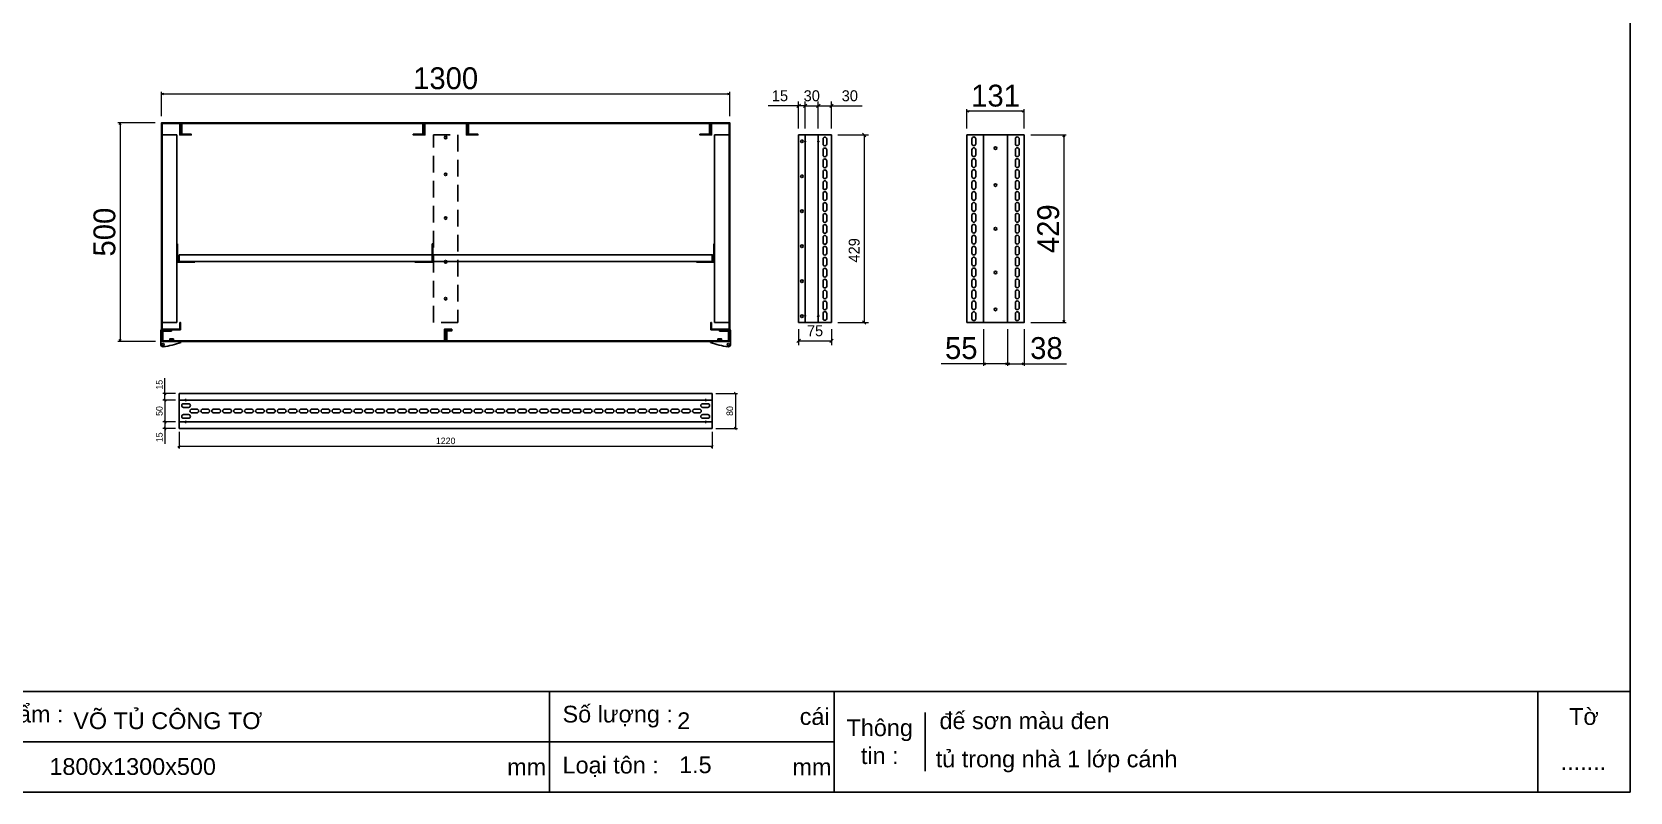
# Model space of a CAD drawing. Header units: millimetres. Extents: x 0 to 5692, y 0 to 4025.
# Drawn here: x 2035 to 5692, y 0 to 1738 of the extents above; entities that cross this region are included whole.
import ezdxf

# ---------------------------------------------------------------- set-up
doc = ezdxf.new("R2010")
doc.units = ezdxf.units.MM
doc.linetypes.add('HIDDENX2', pattern=[19.05, 12.7, -6.35])
doc.layers.add('CNC', color=7, linetype='Continuous')
doc.layers.add('DIM', color=253, linetype='Continuous')
doc.styles.add('Arial', font='arial.ttf')
doc.dimstyles.new('CNC', dxfattribs={"dimtxt": 50, "dimasz": 5, "dimexe": 5, "dimexo": 15, "dimgap": 10, "dimtad": 1, "dimdec": 0, "dimtxsty": 'Standard', "dimblk": 'OPEN30', "dimcen": 10, "dimclrd": 5, "dimclre": 5, "dimclrt": 3, "dimazin": 3, "dimtfac": 1, "dimtdec": 0, "dimtmove": 0, "dimatfit": 3, "dimldrblk": 'ARCHTICK', "dimlwd": 9, "dimlwe": 9})
doc.dimstyles.new('Dim-15', dxfattribs={"dimtxt": 15, "dimasz": 5, "dimexe": 5, "dimexo": 8, "dimgap": 5, "dimtad": 1, "dimdec": 0, "dimtxsty": 'Standard', "dimblk": 'OBLIQUE', "dimcen": 10, "dimclrd": 5, "dimclre": 5, "dimclrt": 3, "dimazin": 3, "dimtfac": 1, "dimtdec": 0, "dimtmove": 0, "dimatfit": 3, "dimldrblk": 'OBLIQUE', "dimlwd": 9, "dimlwe": 9})
doc.dimstyles.new('Dim-25', dxfattribs={"dimtxt": 25, "dimasz": 8, "dimexe": 10, "dimexo": 15, "dimgap": 10, "dimtad": 1, "dimdec": 0, "dimtxsty": 'Standard', "dimblk": 'OBLIQUE', "dimcen": 10, "dimclrd": 5, "dimclre": 5, "dimclrt": 3, "dimazin": 3, "dimtfac": 1, "dimtdec": 0, "dimtmove": 0, "dimatfit": 3, "dimldrblk": 'OBLIQUE', "dimlwd": 9, "dimlwe": 9})

# ---------------------------------------------------------------- blocks, each defined once
blk = doc.blocks.new('KHUNG CHUẨN')
at = {"color": 7}
for p, q in [((19889.2, -28535.2), (16919.2, -28535.2)), ((18599.2, -28535.2), (18599.2, -28655.2)), ((18939.2, -28535.2), (18939.2, -28655.2)), ((19779.2, -28535.2), (19779.2, -28655.2)), ((19047.6, -28560.2), (19047.6, -28630.2)), ((18939.2, -28595.2), (16919.2, -28595.2))]:
    blk.add_line(p, q, dxfattribs=at)
blk.add_lwpolyline([(16919.2, -26555.2), (19889.2, -26555.2), (19889.2, -28655.2), (16919.2, -28655.2)], close=True, dxfattribs=at)
at = {"color": 2, "char_height": 20, "style": 'Arial'}
for s, insert, width, attachment_point in [('  Tên sản phẩm :', (17809.2, -28565.2), 917.634, 4), ('  Số lượng :', (18599.2, -28565.2), 917.634, 4), ('cái', (18897.9, -28565.2), 63.517, 4), ('Tờ', (19834.2, -28565.2), 110, 5), ('Thông\\Ptin :', (18993.4, -28595.2), 108.311, 5), ('mm', (18548.6, -28625.2), 73.831, 4), ('  Loại tôn :', (18599.2, -28625.2), 917.634, 4), ('mm', (18889.2, -28625.2), 917.634, 4)]:
    blk.add_mtext(s, dxfattribs=dict(at, insert=insert, width=width, attachment_point=attachment_point))
at = {"color": 3, "style": 'Arial'}
for tag, p in [('#01', (17055.6, -28580.1)), ('#02', (17431.4, -28580.1)), ('#03', (18030.6, -28580.1)), ('#08', (18751.7, -28580.1)), ('#10', (19064.8, -28580.1)), ('#04', (17024.8, -28634.6)), ('#05', (17308.5, -28633)), ('#06', (17632.7, -28633.7)), ('#07', (18002, -28634.7)), ('#09', (18753.8, -28632.6)), ('#11', (19060.3, -28625.7)), ('#12', (19806.5, -28628.9))]:
    blk.add_attdef(tag, p, '', height=20, dxfattribs=at)
blk = doc.blocks.new('*D6')
at = {"color": 0, "linetype": 'ByBlock', "lineweight": -2}
for p, q in [((2235.7, 1525.7), (2237, 1530.7)), ((2237, 1530.7), (2238.4, 1525.7)), ((2237, 1530.7), (2237, 1525.7)), ((2237, 1030.3), (2235.7, 1035.3)), ((2238.4, 1035.3), (2237, 1030.3)), ((2237, 1030.3), (2237, 1035.3))]:
    blk.add_line(p, q, dxfattribs=at)
at = {"layer": 'Defpoints', "color": 0, "ltscale": 0.5, "transparency": 16777216}
for p in [(2332.1, 1530.7), (2237, 1030.3), (2333.1, 1030.3)]:
    blk.add_point(p, dxfattribs=at)
at = {"layer": 'DIM', "color": 5, "lineweight": 9, "ltscale": 0.5, "transparency": 16777216}
for p, q in [((2317.1, 1530.7), (2232, 1530.7)), ((2237, 1525.7), (2237, 1035.3)), ((2318.1, 1030.3), (2232, 1030.3))]:
    blk.add_line(p, q, dxfattribs=at)
at = {"layer": 'DIM', "color": 3, "ltscale": 0.5, "transparency": 16777216, "insert": (2201.5, 1280.5), "char_height": 50, "attachment_point": 5, "rotation": 90}
blk.add_mtext('500', dxfattribs=at)
blk = doc.blocks.new('_ArchTick')
at = {"color": 0, "const_width": 0.15}
blk.add_lwpolyline([(-0.5, -0.5), (0.5, 0.5)], dxfattribs=at)
blk = doc.blocks.new('_Open30')
at = {"color": 0, "linetype": 'ByBlock', "lineweight": -2}
for p, q in [((-1, 0.27), (0, 0)), ((0, 0), (-1, -0.27)), ((0, 0), (-1, 0))]:
    blk.add_line(p, q, dxfattribs=at)
blk = doc.blocks.new('*D7')
at = {"color": 0, "linetype": 'ByBlock', "lineweight": -2}
for p, q in [((2332.1, 1596.5), (2337.1, 1597.9)), ((2337.1, 1595.2), (2332.1, 1596.5)), ((2332.1, 1596.5), (2337.1, 1596.5)), ((3627.1, 1597.9), (3632.1, 1596.5)), ((3632.1, 1596.5), (3627.1, 1595.2)), ((3632.1, 1596.5), (3627.1, 1596.5))]:
    blk.add_line(p, q, dxfattribs=at)
at = {"layer": 'Defpoints', "color": 0, "ltscale": 0.5, "transparency": 16777216}
for p in [(3632.1, 1596.5), (2332.1, 1530.7), (3632.1, 1530.7)]:
    blk.add_point(p, dxfattribs=at)
at = {"layer": 'DIM', "color": 5, "lineweight": 9, "ltscale": 0.5, "transparency": 16777216}
for p, q in [((2332.1, 1545.7), (2332.1, 1601.5)), ((2337.1, 1596.5), (3627.1, 1596.5)), ((3632.1, 1545.7), (3632.1, 1601.5))]:
    blk.add_line(p, q, dxfattribs=at)
at = {"layer": 'DIM', "color": 3, "ltscale": 0.5, "transparency": 16777216, "insert": (2982.1, 1632.1), "char_height": 50, "attachment_point": 5}
blk.add_mtext('1300', dxfattribs=at)
blk = doc.blocks.new('HL044-1.3-B')
h = blk.add_hatch()
h.set_pattern_fill('ANSI31', color=1, scale=0.3, style=0)
h.set_pattern_definition([(45, (-80982.31925, -42991.2648), (-0.673519209, 0.673519209), [])])
h.paths.add_polyline_path([(-15.5, 27), (-15.5, 24), (-9.5, 24), (-9.5, 27)])
at = {"color": 1}
for p, q in [((0, 0), (-43, 0)), ((-43, 0), (-43, -2)), ((-25, 6.5), (-25, 0)), ((-25, 6.5), (-19, 5.9)), ((-25, 5.5), (-19, 4.9)), ((-25, 4.5), (-19, 3.9)), ((-25, 3.5), (-19, 2.9)), ((-25, 2.5), (-19, 1.9)), ((-25, 1.5), (-19, 0.9)), ((-25, 0.5), (-19.7, 0)), ((-22, 24), (-22, 27)), ((-22, 27), (1, 27)), ((-1, 24), (-22, 24)), ((-19, 6.5), (-19, 0)), ((-15.5, 24), (-15.5, 27)), ((-9.5, 24), (-9.5, 27)), ((0, 23), (0, 0)), ((0, 7.5), (3, 7.5)), ((0, 6), (3, 6)), ((3, 25), (3, 0)), ((3, -6.5), (3, 0))]:
    blk.add_line(p, q, dxfattribs=at)
blk.add_lwpolyline([(-26, 6.5), (-18, 6.5), (-18, 0), (-26, 0)], close=True, dxfattribs=at)
blk.add_circle((-2.3, -7), 2.55, dxfattribs=at)
for centre, radius, start, end in [((-1, 23), 1, 0, 90), ((1, 25), 2, 0, 90), ((15.4, 147.7), 160.7, 248.6705, 263.5901), ((-2.5, -6.5), 5.5, 270, 0)]:
    blk.add_arc(centre, radius, start, end, dxfattribs=at)
blk = doc.blocks.new('*D19')
at = {"color": 0, "linetype": 'ByBlock', "lineweight": -2}
for p, q in [((3943.9, 1498.7), (3935.9, 1506.7)), ((3935.9, 1077.8), (3943.9, 1069.8))]:
    blk.add_line(p, q, dxfattribs=at)
at = {"layer": 'Defpoints', "color": 0, "transparency": 16777216}
for p in [(3864.9, 1502.7), (3864.9, 1073.8), (3939.9, 1073.8)]:
    blk.add_point(p, dxfattribs=at)
at = {"layer": 'DIM', "color": 5, "lineweight": 9, "transparency": 16777216}
for p, q in [((3879.9, 1502.7), (3949.9, 1502.7)), ((3939.9, 1502.7), (3939.9, 1073.8)), ((3879.9, 1073.8), (3949.9, 1073.8))]:
    blk.add_line(p, q, dxfattribs=at)
at = {"layer": 'DIM', "color": 3, "transparency": 16777216, "insert": (3917.1, 1238.8), "char_height": 25, "attachment_point": 5, "rotation": 90}
blk.add_mtext('429', dxfattribs=at)
blk = doc.blocks.new('_Oblique')
at = {"color": 0, "linetype": 'ByBlock', "lineweight": -2}
blk.add_line((-0.5, -0.5), (0.5, 0.5), dxfattribs=at)
blk = doc.blocks.new('*D20')
at = {"color": 0, "linetype": 'ByBlock', "lineweight": -2}
for p, q in [((3793.9, 1036), (3785.9, 1028)), ((3860.9, 1028), (3868.9, 1036))]:
    blk.add_line(p, q, dxfattribs=at)
at = {"layer": 'Defpoints', "color": 0, "transparency": 16777216}
for p in [(3789.9, 1073.8), (3864.9, 1073.8), (3864.9, 1032)]:
    blk.add_point(p, dxfattribs=at)
at = {"layer": 'DIM', "color": 5, "lineweight": 9, "transparency": 16777216}
for p, q in [((3789.9, 1058.8), (3789.9, 1022)), ((3789.9, 1032), (3864.9, 1032)), ((3864.9, 1058.8), (3864.9, 1022))]:
    blk.add_line(p, q, dxfattribs=at)
at = {"layer": 'DIM', "color": 3, "transparency": 16777216, "insert": (3827.4, 1054.7), "char_height": 25, "attachment_point": 5}
blk.add_mtext('75', dxfattribs=at)
blk = doc.blocks.new('*D21')
at = {"color": 0, "linetype": 'ByBlock', "lineweight": -2}
for p, q in [((3808.9, 1573.5), (3800.9, 1565.5)), ((3830.9, 1565.5), (3838.9, 1573.5))]:
    blk.add_line(p, q, dxfattribs=at)
at = {"layer": 'Defpoints', "color": 0, "transparency": 16777216}
for p in [(3834.9, 1569.5), (3804.9, 1502.7), (3834.9, 1502.7)]:
    blk.add_point(p, dxfattribs=at)
at = {"layer": 'DIM', "color": 5, "lineweight": 9, "transparency": 16777216}
for p, q in [((3804.9, 1517.7), (3804.9, 1579.5)), ((3834.9, 1517.7), (3834.9, 1579.5)), ((3804.9, 1569.5), (3834.9, 1569.5))]:
    blk.add_line(p, q, dxfattribs=at)
at = {"layer": 'DIM', "color": 3, "transparency": 16777216, "insert": (3819.9, 1592.2), "char_height": 25, "attachment_point": 5}
blk.add_mtext('30', dxfattribs=at)
blk = doc.blocks.new('*D22')
at = {"color": 0, "linetype": 'ByBlock', "lineweight": -2}
for p, q in [((3838.9, 1573.5), (3830.9, 1565.5)), ((3860.9, 1565.5), (3868.9, 1573.5))]:
    blk.add_line(p, q, dxfattribs=at)
at = {"layer": 'Defpoints', "color": 0, "transparency": 16777216}
for p in [(3864.9, 1569.5), (3834.9, 1502.7), (3864.9, 1502.7)]:
    blk.add_point(p, dxfattribs=at)
at = {"layer": 'DIM', "color": 5, "lineweight": 9, "transparency": 16777216}
for p, q in [((3834.9, 1517.7), (3834.9, 1579.5)), ((3864.9, 1517.7), (3864.9, 1579.5)), ((3834.9, 1569.5), (3864.9, 1569.5)), ((3864.9, 1569.5), (3934.9, 1569.5))]:
    blk.add_line(p, q, dxfattribs=at)
at = {"layer": 'DIM', "color": 3, "transparency": 16777216, "insert": (3907, 1592.2), "char_height": 25, "attachment_point": 5}
blk.add_mtext('30', dxfattribs=at)
blk = doc.blocks.new('*D23')
at = {"color": 0, "linetype": 'ByBlock', "lineweight": -2}
for p, q in [((3785.9, 1565.5), (3793.9, 1573.5)), ((3808.9, 1573.5), (3800.9, 1565.5))]:
    blk.add_line(p, q, dxfattribs=at)
at = {"layer": 'Defpoints', "color": 0, "transparency": 16777216}
for p in [(3789.9, 1569.5), (3789.9, 1502.7), (3804.9, 1502.7)]:
    blk.add_point(p, dxfattribs=at)
at = {"layer": 'DIM', "color": 5, "lineweight": 9, "transparency": 16777216}
for p, q in [((3789.9, 1517.7), (3789.9, 1579.5)), ((3804.9, 1517.7), (3804.9, 1579.5)), ((3789.9, 1569.5), (3720.3, 1569.5)), ((3804.9, 1569.5), (3789.9, 1569.5)), ((3804.9, 1569.5), (3812.9, 1569.5))]:
    blk.add_line(p, q, dxfattribs=at)
at = {"layer": 'DIM', "color": 3, "transparency": 16777216, "insert": (3747.1, 1592.2), "char_height": 25, "attachment_point": 5}
blk.add_mtext('15', dxfattribs=at)
blk = doc.blocks.new('ovan8.5x20')
at = {"layer": 'CNC', "color": 2, "lineweight": -3}
for p, q in [((5.7, 4.2), (-5.8, 4.2)), ((-5.8, -4.2), (5.7, -4.2))]:
    blk.add_line(p, q, dxfattribs=at)
for centre, start, end in [((-5.8, 0), 90, 270), ((5.7, 0), 270, 90)]:
    blk.add_arc(centre, 4.25, start, end, dxfattribs=at)
blk = doc.blocks.new('f3daunguoc')
at = {"layer": 'CNC', "color": 2, "lineweight": -3}
blk.add_circle((0, 0), 1.5, dxfattribs=at)
blk = doc.blocks.new('f2dauxuoi')
at = {"layer": 'CNC', "color": 2, "lineweight": -3}
blk.add_circle((0, 0), 1, dxfattribs=at)
blk = doc.blocks.new('*D24')
at = {"color": 5, "lineweight": 9, "ltscale": 3, "transparency": 16777216}
for p, q in [((4321, 1502.7), (4401.9, 1502.7)), ((4396.9, 1497.7), (4396.9, 1078.8)), ((4321, 1073.8), (4401.9, 1073.8))]:
    blk.add_line(p, q, dxfattribs=at)
at = {"color": 0, "linetype": 'ByBlock', "lineweight": -2}
for p, q in [((4395.5, 1497.7), (4396.9, 1502.7)), ((4396.9, 1502.7), (4398.2, 1497.7)), ((4396.9, 1502.7), (4396.9, 1497.7)), ((4396.9, 1073.8), (4395.5, 1078.8)), ((4398.2, 1078.8), (4396.9, 1073.8)), ((4396.9, 1073.8), (4396.9, 1078.8))]:
    blk.add_line(p, q, dxfattribs=at)
at = {"layer": 'Defpoints', "color": 0, "ltscale": 3, "transparency": 16777216}
for p in [(4306, 1502.7), (4306, 1073.8), (4396.9, 1073.8)]:
    blk.add_point(p, dxfattribs=at)
at = {"color": 3, "ltscale": 3, "transparency": 16777216, "insert": (4361.3, 1288.2), "char_height": 50, "attachment_point": 5, "rotation": 90}
blk.add_mtext('429', dxfattribs=at)
blk = doc.blocks.new('*D25')
at = {"color": 5, "lineweight": 9, "ltscale": 3, "transparency": 16777216}
for p, q in [((4268, 1058.8), (4268, 974.5)), ((4306, 1058.8), (4306, 974.5)), ((4273, 979.5), (4301, 979.5)), ((4306, 979.5), (4402.7, 979.5))]:
    blk.add_line(p, q, dxfattribs=at)
at = {"color": 0, "linetype": 'ByBlock', "lineweight": -2}
for p, q in [((4268, 979.5), (4273, 980.8)), ((4273, 978.1), (4268, 979.5)), ((4268, 979.5), (4273, 979.5)), ((4301, 980.8), (4306, 979.5)), ((4306, 979.5), (4301, 978.1)), ((4306, 979.5), (4301, 979.5))]:
    blk.add_line(p, q, dxfattribs=at)
at = {"layer": 'Defpoints', "color": 0, "ltscale": 3, "transparency": 16777216}
for p in [(4268, 1073.8), (4306, 1073.8), (4306, 979.5)]:
    blk.add_point(p, dxfattribs=at)
at = {"color": 3, "ltscale": 3, "transparency": 16777216, "insert": (4356.9, 1015), "char_height": 50, "attachment_point": 5}
blk.add_mtext('38', dxfattribs=at)
blk = doc.blocks.new('*D26')
at = {"color": 5, "lineweight": 9, "ltscale": 3, "transparency": 16777216}
for p, q in [((4213, 1058.8), (4213, 974.5)), ((4268, 1058.8), (4268, 974.5)), ((4213, 979.5), (4116, 979.5)), ((4263, 979.5), (4218, 979.5))]:
    blk.add_line(p, q, dxfattribs=at)
at = {"color": 0, "linetype": 'ByBlock', "lineweight": -2}
for p, q in [((4213, 979.5), (4218, 980.8)), ((4218, 978.1), (4213, 979.5)), ((4213, 979.5), (4218, 979.5)), ((4263, 980.8), (4268, 979.5)), ((4268, 979.5), (4263, 978.1)), ((4268, 979.5), (4263, 979.5))]:
    blk.add_line(p, q, dxfattribs=at)
at = {"layer": 'Defpoints', "color": 0, "ltscale": 3, "transparency": 16777216}
for p in [(4213, 1073.8), (4268, 1073.8), (4213, 979.5)]:
    blk.add_point(p, dxfattribs=at)
at = {"color": 3, "ltscale": 3, "transparency": 16777216, "insert": (4162, 1014.9), "char_height": 50, "attachment_point": 5}
blk.add_mtext('55', dxfattribs=at)
blk = doc.blocks.new('*D27')
at = {"color": 5, "lineweight": 9, "ltscale": 3, "transparency": 16777216}
for p, q in [((4175, 1517.7), (4175, 1561.8)), ((4301, 1556.8), (4180, 1556.8)), ((4306, 1517.7), (4306, 1561.8))]:
    blk.add_line(p, q, dxfattribs=at)
at = {"color": 0, "linetype": 'ByBlock', "lineweight": -2}
for p, q in [((4175, 1556.8), (4180, 1558.1)), ((4180, 1555.4), (4175, 1556.8)), ((4175, 1556.8), (4180, 1556.8)), ((4301, 1558.1), (4306, 1556.8)), ((4306, 1556.8), (4301, 1555.4)), ((4306, 1556.8), (4301, 1556.8))]:
    blk.add_line(p, q, dxfattribs=at)
at = {"layer": 'Defpoints', "color": 0, "ltscale": 3, "transparency": 16777216}
for p in [(4175, 1556.8), (4175, 1502.7), (4306, 1502.7)]:
    blk.add_point(p, dxfattribs=at)
at = {"color": 3, "ltscale": 3, "transparency": 16777216, "insert": (4240.5, 1592.3), "char_height": 50, "attachment_point": 5}
blk.add_mtext('131', dxfattribs=at)
blk = doc.blocks.new('*D32')
at = {"color": 0, "linetype": 'ByBlock', "lineweight": -2}
for p, q in [((2374.6, 792.8), (2369.6, 787.8)), ((3589.6, 787.8), (3594.6, 792.8))]:
    blk.add_line(p, q, dxfattribs=at)
at = {"layer": 'Defpoints', "color": 0, "transparency": 16777216}
for p in [(2372.1, 831.4), (3592.1, 831.4), (2372.1, 790.3)]:
    blk.add_point(p, dxfattribs=at)
at = {"layer": 'DIM', "color": 5, "lineweight": 9, "transparency": 16777216}
for p, q in [((2372.1, 823.4), (2372.1, 785.3)), ((3592.1, 823.4), (3592.1, 785.3)), ((3592.1, 790.3), (2372.1, 790.3))]:
    blk.add_line(p, q, dxfattribs=at)
at = {"layer": 'DIM', "color": 3, "transparency": 16777216, "insert": (2982.1, 803), "char_height": 15, "attachment_point": 5}
blk.add_mtext('1220', dxfattribs=at)
blk = doc.blocks.new('*D33')
at = {"color": 0, "linetype": 'ByBlock', "lineweight": -2}
for p, q in [((3647.5, 908.9), (3642.5, 913.9)), ((3642.5, 833.9), (3647.5, 828.9))]:
    blk.add_line(p, q, dxfattribs=at)
at = {"layer": 'Defpoints', "color": 0, "transparency": 16777216}
for p in [(3592.1, 911.4), (3592.1, 831.4), (3645, 831.4)]:
    blk.add_point(p, dxfattribs=at)
at = {"layer": 'DIM', "color": 5, "lineweight": 9, "transparency": 16777216}
for p, q in [((3600.1, 911.4), (3650, 911.4)), ((3645, 911.4), (3645, 831.4)), ((3600.1, 831.4), (3650, 831.4))]:
    blk.add_line(p, q, dxfattribs=at)
at = {"layer": 'DIM', "color": 3, "transparency": 16777216, "insert": (3632.4, 871.4), "char_height": 15, "attachment_point": 5, "rotation": 90}
blk.add_mtext('80', dxfattribs=at)
blk = doc.blocks.new('*D34')
at = {"color": 0, "linetype": 'ByBlock', "lineweight": -2}
for p, q in [((2342.2, 893.9), (2337.2, 898.9)), ((2337.2, 848.9), (2342.2, 843.9))]:
    blk.add_line(p, q, dxfattribs=at)
at = {"layer": 'Defpoints', "color": 0, "transparency": 16777216}
for p in [(2372.1, 896.4), (2339.7, 846.4), (2372.1, 846.4)]:
    blk.add_point(p, dxfattribs=at)
at = {"layer": 'DIM', "color": 5, "lineweight": 9, "transparency": 16777216}
for p, q in [((2364.1, 896.4), (2334.7, 896.4)), ((2339.7, 896.4), (2339.7, 846.4)), ((2364.1, 846.4), (2334.7, 846.4))]:
    blk.add_line(p, q, dxfattribs=at)
at = {"layer": 'DIM', "color": 3, "transparency": 16777216, "insert": (2327, 871.4), "char_height": 15, "attachment_point": 5, "rotation": 90}
blk.add_mtext('50', dxfattribs=at)
blk = doc.blocks.new('*D35')
at = {"color": 0, "linetype": 'ByBlock', "lineweight": -2}
for p, q in [((2342.2, 908.9), (2337.2, 913.9)), ((2337.2, 898.9), (2342.2, 893.9))]:
    blk.add_line(p, q, dxfattribs=at)
at = {"layer": 'Defpoints', "color": 0, "transparency": 16777216}
for p in [(2339.7, 911.4), (2372.1, 911.4), (2372.1, 896.4)]:
    blk.add_point(p, dxfattribs=at)
at = {"layer": 'DIM', "color": 5, "lineweight": 9, "transparency": 16777216}
for p, q in [((2339.7, 911.4), (2339.7, 946.6)), ((2364.1, 911.4), (2334.7, 911.4)), ((2364.1, 896.4), (2334.7, 896.4)), ((2339.7, 896.4), (2339.7, 911.4))]:
    blk.add_line(p, q, dxfattribs=at)
at = {"layer": 'DIM', "color": 3, "transparency": 16777216, "insert": (2327, 931.5), "char_height": 15, "attachment_point": 5, "rotation": 90}
blk.add_mtext('15', dxfattribs=at)
blk = doc.blocks.new('*D36')
at = {"color": 0, "linetype": 'ByBlock', "lineweight": -2}
for p, q in [((2342.2, 843.9), (2337.2, 848.9)), ((2337.2, 833.9), (2342.2, 828.9))]:
    blk.add_line(p, q, dxfattribs=at)
at = {"layer": 'Defpoints', "color": 0, "transparency": 16777216}
for p in [(2372.1, 846.4), (2339.7, 831.4), (2372.1, 831.4)]:
    blk.add_point(p, dxfattribs=at)
at = {"layer": 'DIM', "color": 5, "lineweight": 9, "transparency": 16777216}
for p, q in [((2364.1, 846.4), (2334.7, 846.4)), ((2339.7, 846.4), (2339.7, 831.4)), ((2364.1, 831.4), (2334.7, 831.4)), ((2339.7, 831.4), (2339.7, 796.2))]:
    blk.add_line(p, q, dxfattribs=at)
at = {"layer": 'DIM', "color": 3, "transparency": 16777216, "insert": (2327, 811.3), "char_height": 15, "attachment_point": 5, "rotation": 90}
blk.add_mtext('15', dxfattribs=at)

msp = doc.modelspace()

# ---------------------------------------------------------------- linework, layer by layer
at = {"color": 7}
for p, q in [((3789.9, 1502.7), (3864.9, 1502.7)), ((3789.9, 1073.8), (3789.9, 1502.7)), ((3804.9, 1073.8), (3804.9, 1502.7)), ((3834.9, 1073.8), (3834.9, 1502.7)), ((3864.9, 1502.7), (3864.9, 1073.8)), ((3864.9, 1073.8), (3789.9, 1073.8)), ((2372.1, 911.4), (3592.1, 911.4)), ((2372.1, 831.4), (2372.1, 911.4)), ((2372.1, 896.4), (3592.1, 896.4)), ((3592.1, 911.4), (3592.1, 831.4)), ((3592.1, 846.4), (2372.1, 846.4)), ((3592.1, 831.4), (2372.1, 831.4))]:
    msp.add_line(p, q, dxfattribs=at)
at = {"ltscale": 3}
for p, q in [((4175, 1502.7), (4175, 1073.8)), ((4268, 1502.7), (4268, 1073.8)), ((4306, 1502.7), (4306, 1073.8))]:
    msp.add_line(p, q, dxfattribs=at)
at = {"color": 7}
for points in [[(2373.6, 1073.8), (2373.6, 1058.8), (2333.6, 1058.8), (2333.6, 1529.2), (2373.6, 1529.2), (2373.6, 1502.7), (2400.1, 1502.7), (2400.1, 1504.2), (2375.1, 1504.2), (2375.1, 1530.7), (2332.1, 1530.7), (2332.1, 1057.3), (2375.1, 1057.3), (2375.1, 1073.8)], [(3590.6, 1073.8), (3590.6, 1058.8), (3630.6, 1058.8), (3630.6, 1529.2), (3590.6, 1529.2), (3590.6, 1502.7), (3564.1, 1502.7), (3564.1, 1504.2), (3589.1, 1504.2), (3589.1, 1530.7), (3632.1, 1530.7), (3632.1, 1057.3), (3589.1, 1057.3), (3589.1, 1073.8)], [(2996.1, 1058.8), (2979.6, 1058.8), (2979.6, 1031.8), (2334.6, 1031.8), (2334.6, 1054.8), (2346.6, 1054.8), (2346.6, 1056.3), (2333.1, 1056.3), (2333.1, 1030.3), (2981.1, 1030.3), (2981.1, 1057.3), (2996.1, 1057.3)], [(3617.6, 1054.8), (3629.6, 1054.8), (3629.6, 1031.8), (2984.6, 1031.8), (2984.6, 1054.8), (2996.6, 1054.8), (2996.6, 1056.3), (2983.1, 1056.3), (2983.1, 1030.3), (3631.1, 1030.3), (3631.1, 1056.3), (3617.6, 1056.3)]]:
    msp.add_lwpolyline(points, close=True, dxfattribs=at)
at = {"color": 252, "ltscale": 0.5}
for points in [[(2366.6, 1073.8), (2333.6, 1073.8), (2333.6, 1502.7), (2366.6, 1502.7)], [(3597.6, 1073.8), (3630.6, 1073.8), (3630.6, 1502.7), (3597.6, 1502.7)]]:
    msp.add_lwpolyline(points, close=True, dxfattribs=at)
at = {"color": 7, "ltscale": 0.5}
for points in [[(2376.6, 1505.2), (2376.6, 1530.7), (2931.6, 1530.7), (2931.6, 1505.2), (2930.1, 1505.2), (2930.1, 1529.2), (2378.1, 1529.2), (2378.1, 1505.2)], [(2908.1, 1504.2), (2933.1, 1504.2), (2933.1, 1530.7), (3031.1, 1530.7), (3031.1, 1504.2), (3056.1, 1504.2), (3056.1, 1502.7), (3029.6, 1502.7), (3029.6, 1529.2), (2934.6, 1529.2), (2934.6, 1502.7), (2908.1, 1502.7)], [(3587.6, 1505.2), (3587.6, 1530.7), (3032.6, 1530.7), (3032.6, 1505.2), (3034.1, 1505.2), (3034.1, 1529.2), (3586.1, 1529.2), (3586.1, 1505.2)]]:
    msp.add_lwpolyline(points, close=True, dxfattribs=at)
at = {"linetype": 'HIDDENX2', "ltscale": 3}
msp.add_lwpolyline([(3009.6, 1073.8), (2954.6, 1073.8), (2954.6, 1502.7), (3009.6, 1502.7)], close=True, dxfattribs=at)
at = {"ltscale": 3}
for points in [[(4175, 1502.7), (4213, 1502.7), (4213, 1073.8), (4175, 1073.8)], [(4268, 1073.8), (4213, 1073.8), (4213, 1502.7), (4268, 1502.7)], [(4306, 1502.7), (4268, 1502.7), (4268, 1073.8), (4306, 1073.8)]]:
    msp.add_lwpolyline(points, close=True, dxfattribs=at)
at = {"color": 2, "ltscale": 0.5}
for points in [[(4195, 1494, 1), (4186.5, 1494), (4186.5, 1482.5, 1), (4195, 1482.5)], [(4195, 1469, 1), (4186.5, 1469), (4186.5, 1457.5, 1), (4195, 1457.5)], [(4286, 1494, -1), (4294.5, 1494), (4294.5, 1482.5, -1), (4286, 1482.5)], [(4286, 1469, -1), (4294.5, 1469), (4294.5, 1457.5, -1), (4286, 1457.5)], [(4195, 1444, 1), (4186.5, 1444), (4186.5, 1432.5, 1), (4195, 1432.5)], [(4286, 1444, -1), (4294.5, 1444), (4294.5, 1432.5, -1), (4286, 1432.5)], [(4195, 1419, 1), (4186.5, 1419), (4186.5, 1407.5, 1), (4195, 1407.5)], [(4195, 1394, 1), (4186.5, 1394), (4186.5, 1382.5, 1), (4195, 1382.5)], [(4286, 1419, -1), (4294.5, 1419), (4294.5, 1407.5, -1), (4286, 1407.5)], [(4286, 1394, -1), (4294.5, 1394), (4294.5, 1382.5, -1), (4286, 1382.5)], [(4195, 1369, 1), (4186.5, 1369), (4186.5, 1357.5, 1), (4195, 1357.5)], [(4286, 1369, -1), (4294.5, 1369), (4294.5, 1357.5, -1), (4286, 1357.5)], [(4195, 1344, 1), (4186.5, 1344), (4186.5, 1332.5, 1), (4195, 1332.5)], [(4195, 1319, 1), (4186.5, 1319), (4186.5, 1307.5, 1), (4195, 1307.5)], [(4286, 1344, -1), (4294.5, 1344), (4294.5, 1332.5, -1), (4286, 1332.5)], [(4286, 1319, -1), (4294.5, 1319), (4294.5, 1307.5, -1), (4286, 1307.5)], [(4195, 1294, 1), (4186.5, 1294), (4186.5, 1282.5, 1), (4195, 1282.5)], [(4286, 1294, -1), (4294.5, 1294), (4294.5, 1282.5, -1), (4286, 1282.5)], [(4195, 1269, 1), (4186.5, 1269), (4186.5, 1257.5, 1), (4195, 1257.5)], [(4195, 1232.5, -1), (4186.5, 1232.5), (4186.5, 1244, -1), (4195, 1244)], [(4286, 1269, -1), (4294.5, 1269), (4294.5, 1257.5, -1), (4286, 1257.5)], [(4286, 1232.5, 1), (4294.5, 1232.5), (4294.5, 1244, 1), (4286, 1244)], [(4195, 1207.5, -1), (4186.5, 1207.5), (4186.5, 1219, -1), (4195, 1219)], [(4286, 1207.5, 1), (4294.5, 1207.5), (4294.5, 1219, 1), (4286, 1219)], [(4195, 1182.5, -1), (4186.5, 1182.5), (4186.5, 1194, -1), (4195, 1194)], [(4195, 1157.5, -1), (4186.5, 1157.5), (4186.5, 1169, -1), (4195, 1169)], [(4286, 1182.5, 1), (4294.5, 1182.5), (4294.5, 1194, 1), (4286, 1194)], [(4286, 1157.5, 1), (4294.5, 1157.5), (4294.5, 1169, 1), (4286, 1169)], [(4195, 1132.5, -1), (4186.5, 1132.5), (4186.5, 1144, -1), (4195, 1144)], [(4286, 1132.5, 1), (4294.5, 1132.5), (4294.5, 1144, 1), (4286, 1144)], [(4195, 1107.5, -1), (4186.5, 1107.5), (4186.5, 1119, -1), (4195, 1119)], [(4195, 1082.5, -1), (4186.5, 1082.5), (4186.5, 1094, -1), (4195, 1094)], [(4286, 1107.5, 1), (4294.5, 1107.5), (4294.5, 1119, 1), (4286, 1119)], [(4286, 1082.5, 1), (4294.5, 1082.5), (4294.5, 1094, 1), (4286, 1094)]]:
    msp.add_lwpolyline(points, format="xyb", close=True, dxfattribs=at)
at = {"color": 8}
for points in [[(2408.1, 1212.1), (2366.6, 1212.1), (2366.6, 1253.6), (2368.1, 1253.6), (2368.1, 1213.6), (2408.1, 1213.6)], [(2911.6, 1212.1), (2953.1, 1212.1), (2953.1, 1253.6), (2951.6, 1253.6), (2951.6, 1213.6), (2911.6, 1213.6)], [(3556.1, 1212.1), (3597.6, 1212.1), (3597.6, 1253.6), (3596.1, 1253.6), (3596.1, 1213.6), (3556.1, 1213.6)], [(2372.1, 1228.6), (3592.1, 1228.6), (3592.1, 1213.6), (2372.1, 1213.6)]]:
    msp.add_lwpolyline(points, close=True, dxfattribs=at)
at = {"color": 2, "ltscale": 3}
for centre in [(2982.1, 1497.1), (4240.5, 1472.7), (2982.1, 1412.7), (4240.5, 1388.2), (2982.1, 1212.7), (4240.5, 1188.2), (2982.1, 1128.2), (4240.5, 1103.8)]:
    msp.add_circle(centre, 3, dxfattribs=at)
at = {"color": 2}
for centre in [(3797.4, 1488.2), (3797.4, 1408.2), (3797.4, 1328.2), (3797.4, 1248.2), (3797.4, 1168.2), (3797.4, 1088.2)]:
    msp.add_circle(centre, 3, dxfattribs=at)
at = {"ltscale": 3}
for centre in [(2982.1, 1312.7), (4240.5, 1288.2)]:
    msp.add_circle(centre, 3, dxfattribs=at)

# ---------------------------------------------------------------- block references
at = {"color": 3}
ref = msp.add_blockref('KHUNG CHUẨN', (-32428.1, 54921.6), dxfattribs=dict(at, xscale=1.916639999987069, yscale=1.916639999987069, zscale=1.916639999987069))
ref.add_attrib('#03', 'VÕ TỦ CÔNG TƠ', (2130, 143.9), dxfattribs={"color": 3, "height": 38.333, "style": 'Arial'})
ref.add_attrib('#07', '1800x1300x500', (2075.3, 39.1), dxfattribs={"color": 3, "height": 38.333, "style": 'Arial'})
ref.add_attrib('#08', '2', (3512.1, 143.9), dxfattribs={"color": 3, "height": 38.3, "style": 'Arial'})
ref.add_attrib('#09', '1.5', (3516.3, 43.2), dxfattribs={"color": 3, "height": 38.33, "style": 'Arial'})
ref.add_attrib('#10', 'đế sơn màu đen', (4112.2, 143.9), dxfattribs={"color": 3, "height": 38.333, "style": 'Arial'})
ref.add_attrib('#11', 'tủ trong nhà 1 lớp cánh', (4103.6, 56.5), dxfattribs={"color": 3, "height": 38.333, "style": 'Arial'})
ref.add_attrib('#12', '.......', (5533.7, 50.3), dxfattribs={"color": 3, "height": 38.33, "style": 'Arial'})
at = {"lineweight": -3, "xscale": -1}
msp.add_blockref('f2dauxuoi', (3804.9, 1487.7), dxfattribs=at)
at = {"lineweight": -3}
for name, p, rotation in [('f3daunguoc', (3834.9, 1487.7), 270), ('f2dauxuoi', (3804.9, 1088.8), 180), ('f3daunguoc', (2387.1, 896.4), 270), ('f3daunguoc', (2387.1, 846.4), 270)]:
    msp.add_blockref(name, p, dxfattribs=dict(at, rotation=rotation))
at = {"lineweight": -3, "xscale": -1}
for p, rotation in [((3834.9, 1088.8), 270), ((3577.1, 896.4), 90), ((3577.1, 846.4), 90)]:
    msp.add_blockref('f3daunguoc', p, dxfattribs=dict(at, rotation=rotation))
at = {"color": 7, "xscale": -1}
msp.add_blockref('HL044-1.3-B', (2333.1, 1030.3), dxfattribs=at)
at = {"color": 7}
msp.add_blockref('HL044-1.3-B', (3631.1, 1030.3), dxfattribs=at)
at = {"layer": 'CNC', "lineweight": -3}
for p, rotation in [((3849.9, 1487.7), 270), ((3849.9, 1462.7), 270), ((3849.9, 1437.7), 270), ((3849.9, 1412.7), 270), ((3849.9, 1387.7), 270), ((3849.9, 1362.7), 270), ((3849.9, 1337.7), 270), ((3849.9, 1312.7), 270), ((3849.9, 1287.7), 270), ((3849.9, 1262.7), 270), ((3849.9, 1237.7), 270), ((3849.9, 1212.7), 270), ((3849.9, 1187.7), 270), ((3849.9, 1162.7), 270), ((3849.9, 1137.7), 270), ((3849.9, 1112.7), 270), ((3849.9, 1088.8), 270), ((2388.1, 883.9), 180), ((2388.1, 858.9), 180), ((2782.1, 871.4), 180), ((2807.1, 871.4), 180), ((2832.1, 871.4), 180), ((2857.1, 871.4), 180), ((2882.1, 871.4), 180), ((2907.1, 871.4), 180), ((2932.1, 871.4), 180), ((3107.1, 871.4), 180), ((3132.1, 871.4), 180), ((3157.1, 871.4), 180), ((3182.1, 871.4), 180), ((3207.1, 871.4), 180), ((3232.1, 871.4), 180), ((3257.1, 871.4), 180), ((3282.1, 871.4), 180), ((3307.1, 871.4), 180), ((3332.1, 871.4), 180), ((3357.1, 871.4), 180), ((3382.1, 871.4), 180), ((3407.1, 871.4), 180), ((3432.1, 871.4), 180), ((3457.1, 871.4), 180), ((3482.1, 871.4), 180), ((3507.1, 871.4), 180), ((3532.1, 871.4), 180), ((3557.1, 871.4), 180)]:
    msp.add_blockref('ovan8.5x20', p, dxfattribs=dict(at, rotation=rotation))
at = {"layer": 'CNC', "lineweight": -3, "xscale": -1, "rotation": 180}
for p in [(3576.1, 883.9), (2407.1, 871.4), (2432.1, 871.4), (2457.1, 871.4), (2482.1, 871.4), (2507.1, 871.4), (2532.1, 871.4), (2557.1, 871.4), (2582.1, 871.4), (2607.1, 871.4), (2632.1, 871.4), (2657.1, 871.4), (2682.1, 871.4), (2707.1, 871.4), (2732.1, 871.4), (2757.1, 871.4), (2957.1, 871.4), (2982.1, 871.4), (3007.1, 871.4), (3032.1, 871.4), (3057.1, 871.4), (3082.1, 871.4), (3576.1, 858.9)]:
    msp.add_blockref('ovan8.5x20', p, dxfattribs=at)

# ---------------------------------------------------------------- dimensions: what is measured, and where the dimension line sits
at = {"ltscale": 3}
for base, p1, p2, picture, middle in [((4175, 1556.8), (4306, 1502.7), (4175, 1502.7), '*D27', (4240.5, 1592.3)), ((4213, 979.5), (4268, 1073.8), (4213, 1073.8), '*D26', (4162, 1014.9)), ((4306, 979.5), (4268, 1073.8), (4306, 1073.8), '*D25', (4356.9, 1015))]:
    dim = msp.add_linear_dim(base=base, p1=p1, p2=p2, dimstyle='CNC', dxfattribs=at)
    dim.commit()
    dim.dimension.update_dxf_attribs({"geometry": picture, "text_midpoint": middle})
dim = msp.add_linear_dim(base=(4396.9, 1073.8), p1=(4306, 1502.7), p2=(4306, 1073.8), angle=270, dimstyle='CNC', dxfattribs=at)
dim.commit()
dim.dimension.update_dxf_attribs({"geometry": '*D24', "text_midpoint": (4361.3, 1288.2)})
at = {"layer": 'DIM', "color": 7, "ltscale": 0.5}
dim = msp.add_linear_dim(base=(3632.1, 1596.5), p1=(2332.1, 1530.7), p2=(3632.1, 1530.7), dimstyle='CNC', dxfattribs=at)
dim.commit()
dim.dimension.update_dxf_attribs({"geometry": '*D7', "text_midpoint": (2982.1, 1596.5), "dimtype": 160})
at = {"layer": 'DIM', "color": 7}
for base, p1, p2, dimstyle, picture, middle in [((3789.9, 1569.5), (3804.9, 1502.7), (3789.9, 1502.7), 'Dim-25', '*D23', (3747.1, 1592.2)), ((3864.9, 1032), (3789.9, 1073.8), (3864.9, 1073.8), 'Dim-25', '*D20', (3827.4, 1054.7)), ((2372.1, 790.3), (3592.1, 831.4), (2372.1, 831.4), 'Dim-15', '*D32', (2982.1, 803))]:
    dim = msp.add_linear_dim(base=base, p1=p1, p2=p2, dimstyle=dimstyle, dxfattribs=at)
    dim.commit()
    dim.dimension.update_dxf_attribs({"geometry": picture, "text_midpoint": middle})
for base, p1, p2, picture, middle in [((3834.9, 1569.5), (3804.9, 1502.7), (3834.9, 1502.7), '*D21', (3819.9, 1569.5)), ((3864.9, 1569.5), (3834.9, 1502.7), (3864.9, 1502.7), '*D22', (3907, 1569.5))]:
    dim = msp.add_linear_dim(base=base, p1=p1, p2=p2, dimstyle='Dim-25', dxfattribs=at)
    dim.commit()
    dim.dimension.update_dxf_attribs({"geometry": picture, "text_midpoint": middle, "dimtype": 160})
at = {"layer": 'DIM', "color": 7, "ltscale": 0.5}
dim = msp.add_linear_dim(base=(2237, 1030.3), p1=(2332.1, 1530.7), p2=(2333.1, 1030.3), angle=90, dimstyle='CNC', dxfattribs=at)
dim.commit()
dim.dimension.update_dxf_attribs({"geometry": '*D6', "text_midpoint": (2201.5, 1280.5)})
at = {"layer": 'DIM', "color": 7}
dim = msp.add_linear_dim(base=(3939.9, 1073.8), p1=(3864.9, 1502.7), p2=(3864.9, 1073.8), angle=90, dimstyle='Dim-25', dxfattribs=at)
dim.commit()
dim.dimension.update_dxf_attribs({"geometry": '*D19', "text_midpoint": (3939.9, 1238.8), "dimtype": 160})
for base, p1, p2, picture, middle in [((2339.7, 911.4), (2372.1, 896.4), (2372.1, 911.4), '*D35', (2327, 931.5)), ((2339.7, 846.4), (2372.1, 896.4), (2372.1, 846.4), '*D34', (2327, 871.4)), ((3645, 831.4), (3592.1, 911.4), (3592.1, 831.4), '*D33', (3632.4, 871.4)), ((2339.7, 831.4), (2372.1, 846.4), (2372.1, 831.4), '*D36', (2327, 811.3))]:
    dim = msp.add_linear_dim(base=base, p1=p1, p2=p2, angle=90, dimstyle='Dim-15', dxfattribs=at)
    dim.commit()
    dim.dimension.update_dxf_attribs({"geometry": picture, "text_midpoint": middle})

doc.saveas('drawing.dxf')
